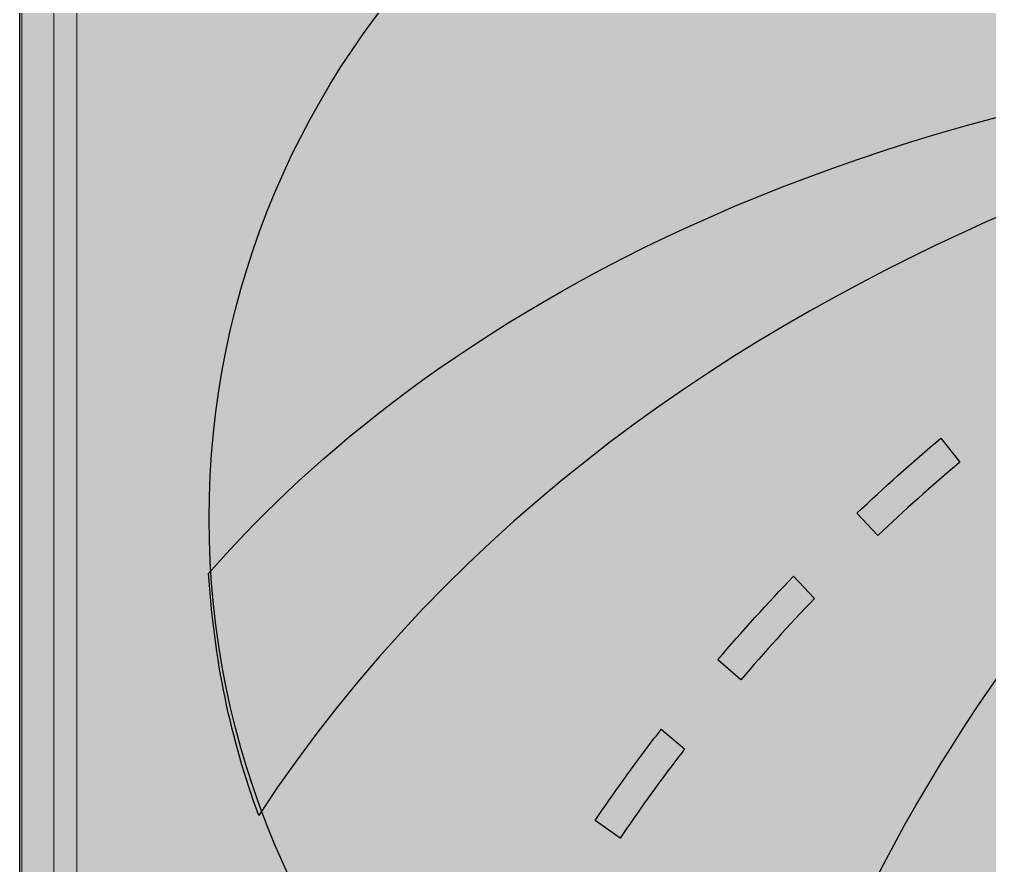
# Model space of a CAD drawing. Header units: millimetres. Extents: x 0 to 900, y 0 to 1200.
# Drawn here: x 0 to 422.9, y 592.5 to 961.1 of the extents above; entities that cross this region are included whole.
import ezdxf

# ---------------------------------------------------------------- set-up
doc = ezdxf.new("R2010")
doc.units = ezdxf.units.MM
doc.layers.add('GSCOLORFILL', color=3, linetype='Continuous', lineweight=0)
doc.layers.add('Layer 1', color=1, linetype='Continuous')
doc.layers.add('YELLOW', color=7, linetype='Continuous', true_color=0xfedb00)

# ---------------------------------------------------------------- blocks, each defined once
blk = doc.blocks.new('*U45')
at = {"layer": 'GSCOLORFILL', "true_color": 0xfedb00, "transparency": 33554687}
for points in [[(-350, -600), (350, -600, 0.414214), (450, -500), (450, 500, 0.414214), (350, 600), (-350, 600, 0.414214), (-450, 500), (-450, -500, 0.414214)], [(-349.99, -600), (350, -600, 0.414214), (450, -500), (450, 500, 0.414214), (350, 600), (-350, 600, 0.414214), (-450, 500), (-450, -500, 0.414214), (-350, -600), (-350, -599, -0.414214), (-449, -500), (-449, 500, -0.414214), (-350, 599), (350, 599, -0.414214), (449, 500), (449, -500, -0.414214), (350, -599), (-349.99, -599)]]:
    blk.add_hatch(color=40, dxfattribs=at).paths.add_polyline_path(points)
at = {"layer": 'GSCOLORFILL', "true_color": 0x0a0a0a, "transparency": 33554687}
blk.add_hatch(color=28, dxfattribs=at).paths.add_polyline_path([(-349.9, -585), (350, -585, 0.414214), (435, -500), (435, 500, 0.414214), (350, 585), (-350, 585, 0.414214), (-435, 500), (-435, -500, 0.414214), (-350, -585), (-350, -575, -0.414214), (-425, -500), (-425, 500, -0.414214), (-350, 575), (350, 575, -0.414214), (425, 500), (425, -500, -0.414214), (350, -575), (-349.9, -575)])
at = {"layer": 'GSCOLORFILL', "color": 40, "linetype": 'Continuous', "true_color": 0xfedb00, "transparency": 33554687}
for points in [[(-350, -600), (350, -600, 0.414214), (450, -500), (450, 500, 0.414214), (350, 600), (-350, 600, 0.414214), (-450, 500), (-450, -500, 0.414214), (-350, -600)], [(-349.99, -600), (350, -600, 0.414214), (450, -500), (450, 500, 0.414214), (350, 600), (-350, 600, 0.414214), (-450, 500), (-450, -500, 0.414214), (-350, -600), (-350, -599, -0.414214), (-449, -500), (-449, 500, -0.414214), (-350, 599), (350, 599, -0.414214), (449, 500), (449, -500, -0.414214), (350, -599), (-349.99, -599), (-349.99, -600)]]:
    blk.add_lwpolyline(points, format="xyb", close=True, dxfattribs=at).dxf.unprotected_set("ltscale", 0)
at = {"layer": 'GSCOLORFILL', "color": 28, "linetype": 'Continuous', "true_color": 0x0a0a0a, "transparency": 33554687}
blk.add_lwpolyline([(-349.9, -585), (350, -585, 0.414214), (435, -500), (435, 500, 0.414214), (350, 585), (-350, 585, 0.414214), (-435, 500), (-435, -500, 0.414214), (-350, -585), (-350, -575, -0.414214), (-425, -500), (-425, 500, -0.414214), (-350, 575), (350, 575, -0.414214), (425, 500), (425, -500, -0.414214), (350, -575), (-349.9, -575), (-349.9, -585)], format="xyb", close=True, dxfattribs=at).dxf.unprotected_set("ltscale", 0)

msp = doc.modelspace()

# ---------------------------------------------------------------- hatches: boundary and pattern name
at = {"layer": 'Layer 1'}
h = msp.add_hatch(color=256, dxfattribs=at)
h.dxf.hatch_style = 1
edge = h.paths.add_edge_path()
edge.add_arc((447.67, 743.71), 365, 0, 360)
at = {"layer": 'YELLOW'}
h = msp.add_hatch(color=256, dxfattribs=at)
h.dxf.hatch_style = 1
edge = h.paths.add_edge_path(flags=17)
edge.add_spline(control_points=[(189.09, 500.99), (187.42, 497.21), (186.02, 493.71), (184.62, 490.21), (184.62, 490.21), (187.98, 486.71), (191.33, 483.36), (194.97, 480), (194.97, 480), (196.65, 484.47), (198.75, 489.37), (201.13, 494.83), (201.13, 494.83), (201.13, 494.83), (189.09, 500.99), (189.09, 500.99)], knot_values=[0, 0, 0, 0, 0.2, 0.2, 0.2, 0.2, 0.4, 0.4, 0.4, 0.4, 0.6, 0.6, 0.6, 0.6, 1, 1, 1, 1], degree=3, periodic=0)
edge = h.paths.add_edge_path(flags=17)
edge.add_spline(control_points=[(205.75, 536.25), (205.75, 536.25), (217.78, 530.09), (217.78, 530.09), (217.78, 530.09), (224.22, 542.83), (231.91, 556.82), (240.87, 571.65), (240.87, 571.65), (240.87, 571.65), (229.95, 579.49), (229.95, 579.49), (229.95, 579.49), (220.58, 563.96), (212.6, 549.54), (205.75, 536.25)], knot_values=[0, 0, 0, 0, 0.2, 0.2, 0.2, 0.2, 0.4, 0.4, 0.4, 0.4, 0.6, 0.6, 0.6, 0.6, 1, 1, 1, 1], degree=3, periodic=0)
edge = h.paths.add_edge_path(flags=17)
edge.add_spline(control_points=[(276.27, 647.49), (267.18, 635.46), (258.78, 623.71), (250.94, 612.23), (250.94, 612.23), (250.94, 612.23), (261.86, 604.54), (261.86, 604.54), (261.86, 604.54), (269.69, 616.01), (278.09, 627.9), (287.33, 639.94), (287.33, 639.94), (288.17, 641.06), (289.15, 642.18), (289.98, 643.3), (289.98, 643.3), (289.98, 643.3), (279.77, 651.97), (279.77, 651.97), (279.77, 651.97), (278.65, 650.43), (277.53, 648.89), (276.27, 647.49)], knot_values=[0, 0, 0, 0, 0.142857, 0.142857, 0.142857, 0.142857, 0.285714, 0.285714, 0.285714, 0.285714, 0.428571, 0.428571, 0.428571, 0.428571, 0.571429, 0.571429, 0.571429, 0.571429, 0.714286, 0.714286, 0.714286, 0.714286, 1, 1, 1, 1], degree=3, periodic=0)
edge = h.paths.add_edge_path(flags=17)
edge.add_spline(control_points=[(304.4, 682.2), (304.4, 682.2), (314.47, 673.52), (314.47, 673.52), (314.47, 673.52), (324.83, 685.55), (335.46, 697.31), (346.52, 708.92), (346.52, 708.92), (346.52, 708.92), (337.42, 718.58), (337.42, 718.58), (337.42, 718.58), (325.95, 706.68), (315.03, 694.51), (304.4, 682.2)], knot_values=[0, 0, 0, 0, 0.2, 0.2, 0.2, 0.2, 0.4, 0.4, 0.4, 0.4, 0.6, 0.6, 0.6, 0.6, 1, 1, 1, 1], degree=3, periodic=0)
edge = h.paths.add_edge_path(flags=17)
edge.add_spline(control_points=[(364.99, 746), (364.99, 746), (374.22, 736.35), (374.22, 736.35), (374.22, 736.35), (385.7, 747.26), (397.59, 757.9), (409.91, 768.25), (409.91, 768.25), (409.91, 768.25), (401.65, 778.75), (401.65, 778.75), (401.65, 778.75), (389.06, 768.11), (376.88, 757.2), (364.99, 746)], knot_values=[0, 0, 0, 0, 0.2, 0.2, 0.2, 0.2, 0.4, 0.4, 0.4, 0.4, 0.6, 0.6, 0.6, 0.6, 1, 1, 1, 1], degree=3, periodic=0)
edge = h.paths.add_edge_path(flags=16)
edge.add_spline(control_points=[(445.87, 814.01), (441.11, 810.51), (436.49, 806.87), (431.87, 803.38), (431.87, 803.38), (431.87, 803.38), (440.13, 792.88), (440.13, 792.88), (440.13, 792.88), (444.75, 796.38), (449.37, 800.02), (454.12, 803.52), (454.12, 803.52), (462.24, 809.53), (470.49, 815.41), (478.75, 821.15), (478.75, 821.15), (478.75, 821.15), (471.61, 832.34), (471.61, 832.34), (471.61, 832.34), (462.8, 826.32), (454.26, 820.17), (445.87, 814.01)], knot_values=[0, 0, 0, 0, 0.142857, 0.142857, 0.142857, 0.142857, 0.285714, 0.285714, 0.285714, 0.285714, 0.428571, 0.428571, 0.428571, 0.428571, 0.571429, 0.571429, 0.571429, 0.571429, 0.714286, 0.714286, 0.714286, 0.714286, 1, 1, 1, 1], degree=3, periodic=0)
edge = h.paths.add_edge_path(flags=16)
edge.add_spline(control_points=[(503.94, 853.89), (503.94, 853.89), (511.21, 842.7), (511.21, 842.7), (511.21, 842.7), (524.65, 851.23), (538.22, 859.35), (552.21, 867.32), (552.21, 867.32), (552.21, 867.32), (546.06, 879.08), (546.06, 879.08), (546.06, 879.08), (531.64, 870.96), (517.65, 862.57), (503.94, 853.89)], knot_values=[0, 0, 0, 0, 0.2, 0.2, 0.2, 0.2, 0.4, 0.4, 0.4, 0.4, 0.6, 0.6, 0.6, 0.6, 1, 1, 1, 1], degree=3, periodic=0)
edge = h.paths.add_edge_path(flags=16)
edge.add_spline(control_points=[(580.2, 897.69), (580.2, 897.69), (586.5, 885.94), (586.5, 885.94), (586.5, 885.94), (600.49, 893.21), (614.9, 900.21), (629.46, 907.06), (629.46, 907.06), (629.46, 907.06), (624.42, 919.38), (624.42, 919.38), (624.42, 919.38), (609.45, 912.38), (594.61, 905.25), (580.2, 897.69)], knot_values=[0, 0, 0, 0, 0.2, 0.2, 0.2, 0.2, 0.4, 0.4, 0.4, 0.4, 0.6, 0.6, 0.6, 0.6, 1, 1, 1, 1], degree=3, periodic=0)
edge = h.paths.add_edge_path()
edge.add_spline(control_points=[(730.21, 955.06), (346.8, 955.06), (160.28, 809.09), (82.48, 719.81), (82.48, 719.81), (84.72, 683.15), (92.03, 647.29), (104.34, 614.41), (104.34, 614.41), (277.29, 878.32), (606.51, 939.95), (702.92, 952.12), (702.92, 952.12), (688.51, 946.66), (674.09, 941.07), (660.1, 935.05), (660.1, 935.05), (660.1, 935.05), (665.14, 922.74), (665.14, 922.74), (665.14, 922.74), (678.57, 928.47), (692.28, 933.93), (706.14, 939.11), (706.14, 939.11), (401.09, 733.69), (329.03, 515.86), (313.35, 402.52), (313.35, 402.52), (338.26, 392.72), (364.43, 385.45), (391.71, 381.25), (391.71, 381.25), (420.54, 702.53), (690.33, 924), (726.29, 951.98), (726.29, 951.98), (726.29, 951.98), (730.21, 955.06), (730.21, 955.06)], knot_values=[0, 0, 0, 0, 0.090909, 0.090909, 0.090909, 0.090909, 0.181818, 0.181818, 0.181818, 0.181818, 0.272727, 0.272727, 0.272727, 0.272727, 0.363636, 0.363636, 0.363636, 0.363636, 0.454545, 0.454545, 0.454545, 0.454545, 0.545455, 0.545455, 0.545455, 0.545455, 0.636364, 0.636364, 0.636364, 0.636364, 0.727273, 0.727273, 0.727273, 0.727273, 0.818182, 0.818182, 0.818182, 0.818182, 1, 1, 1, 1], degree=3, periodic=0)

# ---------------------------------------------------------------- linework, layer by layer
at = {"layer": 'Layer 1', "color": 52}
for points, knots in [([(364.99, 746), (364.99, 746), (374.22, 736.35), (374.22, 736.35), (374.22, 736.35), (385.7, 747.26), (397.59, 757.9), (409.91, 768.25), (409.91, 768.25), (409.91, 768.25), (401.65, 778.75), (401.65, 778.75), (401.65, 778.75), (389.06, 768.11), (376.88, 757.2), (364.99, 746)], [0, 0, 0, 0, 0.2, 0.2, 0.2, 0.2, 0.4, 0.4, 0.4, 0.4, 0.6, 0.6, 0.6, 0.6, 1, 1, 1, 1]), ([(304.4, 682.2), (304.4, 682.2), (314.47, 673.52), (314.47, 673.52), (314.47, 673.52), (324.83, 685.55), (335.46, 697.31), (346.52, 708.92), (346.52, 708.92), (346.52, 708.92), (337.42, 718.58), (337.42, 718.58), (337.42, 718.58), (325.95, 706.68), (315.03, 694.51), (304.4, 682.2)], [0, 0, 0, 0, 0.2, 0.2, 0.2, 0.2, 0.4, 0.4, 0.4, 0.4, 0.6, 0.6, 0.6, 0.6, 1, 1, 1, 1]), ([(276.27, 647.49), (267.18, 635.46), (258.78, 623.71), (250.94, 612.23), (250.94, 612.23), (250.94, 612.23), (261.86, 604.54), (261.86, 604.54), (261.86, 604.54), (269.69, 616.01), (278.09, 627.9), (287.33, 639.94), (287.33, 639.94), (288.17, 641.06), (289.15, 642.18), (289.98, 643.3), (289.98, 643.3), (289.98, 643.3), (279.77, 651.97), (279.77, 651.97), (279.77, 651.97), (278.65, 650.43), (277.53, 648.89), (276.27, 647.49)], [0, 0, 0, 0, 0.142857, 0.142857, 0.142857, 0.142857, 0.285714, 0.285714, 0.285714, 0.285714, 0.428571, 0.428571, 0.428571, 0.428571, 0.571429, 0.571429, 0.571429, 0.571429, 0.714286, 0.714286, 0.714286, 0.714286, 1, 1, 1, 1])]:
    msp.add_open_spline(points, degree=3, knots=knots, dxfattribs=at)
at = {"layer": 'YELLOW'}
msp.add_lwpolyline([(900, 1100, 0.414214), (800, 1200), (100, 1200, 0.414214), (0, 1100), (0, 100, 0.414214), (100, 0), (800, 0, 0.414214), (900, 100)], format="xyb", close=True, dxfattribs=at)
msp.add_circle((447.67, 743.71), 365, dxfattribs=at)
msp.add_open_spline([(730.21, 955.06), (346.8, 955.06), (160.28, 809.09), (82.48, 719.81), (82.48, 719.81), (84.72, 683.15), (92.03, 647.29), (104.34, 614.41), (104.34, 614.41), (277.29, 878.32), (606.51, 939.95), (702.92, 952.12), (702.92, 952.12), (688.51, 946.66), (674.09, 941.07), (660.1, 935.05), (660.1, 935.05), (660.1, 935.05), (665.14, 922.74), (665.14, 922.74), (665.14, 922.74), (678.57, 928.47), (692.28, 933.93), (706.14, 939.11), (706.14, 939.11), (401.09, 733.69), (329.03, 515.86), (313.35, 402.52), (313.35, 402.52), (338.26, 392.72), (364.43, 385.45), (391.71, 381.25), (391.71, 381.25), (420.54, 702.53), (690.33, 924), (726.29, 951.98), (726.29, 951.98), (726.29, 951.98), (730.21, 955.06), (730.21, 955.06)], degree=3, knots=[0, 0, 0, 0, 0.090909, 0.090909, 0.090909, 0.090909, 0.181818, 0.181818, 0.181818, 0.181818, 0.272727, 0.272727, 0.272727, 0.272727, 0.363636, 0.363636, 0.363636, 0.363636, 0.454545, 0.454545, 0.454545, 0.454545, 0.545455, 0.545455, 0.545455, 0.545455, 0.636364, 0.636364, 0.636364, 0.636364, 0.727273, 0.727273, 0.727273, 0.727273, 0.818182, 0.818182, 0.818182, 0.818182, 1, 1, 1, 1], dxfattribs=at)

# ---------------------------------------------------------------- block references
at = {"layer": 'GSCOLORFILL'}
msp.add_blockref('*U45', (450, 600), dxfattribs=at)

doc.saveas('drawing.dxf')
